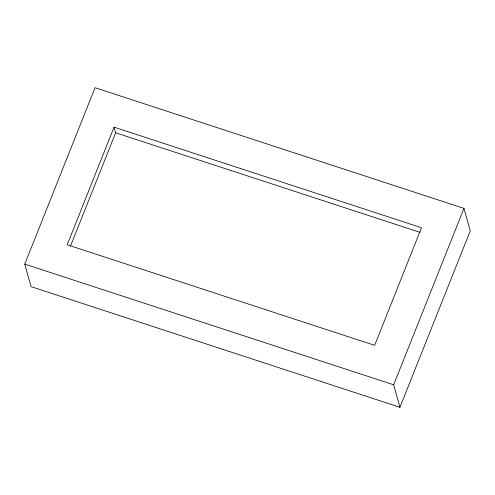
<?xml version="1.0" encoding="UTF-8"?>
<svg xmlns="http://www.w3.org/2000/svg" width="495" height="495" viewBox="0 0 495 495"><rect width="100%" height="100%" fill="white"/><g stroke="black" fill="none" stroke-linecap="round" stroke-linejoin="round"><path stroke-width="0.74" d="M24.75 264.12L95.052 87.702L463.97 208.376L470.25 230.88L399.948 407.298L31.03 286.624L24.75 264.12L393.667 384.794L399.948 407.298M114.079 127.159L67.209 244.771L374.641 345.337L421.505 227.725L114.079 127.159L115.644 132.784L70.494 246.095M393.667 384.794L463.97 208.376M115.644 132.784L420.144 232.39"/></g></svg>
